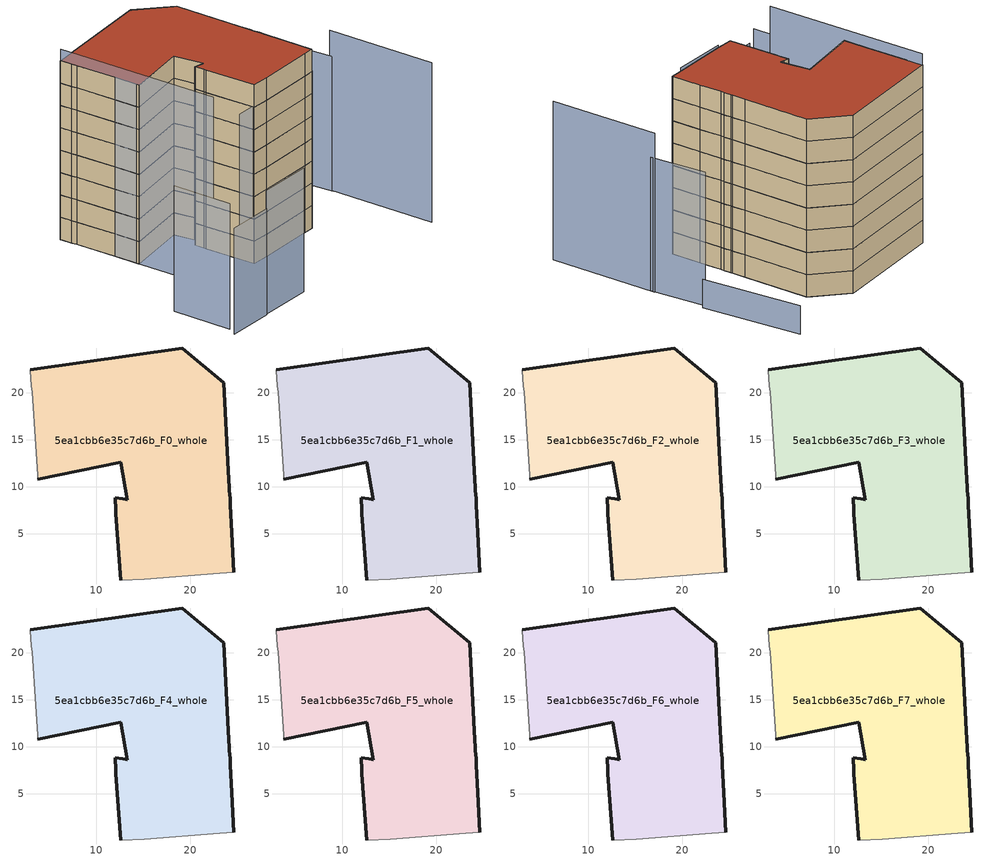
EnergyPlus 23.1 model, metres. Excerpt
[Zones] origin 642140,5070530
5ea1cbb6e35c7d6b_F0_whole
 floor ground (EU_floor_Construction): 24.62,0.92 24.42,5.12 24.22,8.12 24.22,8.72 24.12,9.62 24.12,9.92 24.02,11.72 23.52,21.03 19.12,24.74 3.01,22.44 3.01,22.34 3.11,20.74 3.21,20.04 3.61,14.43 3.81,11.23 3.81,10.83 12.61,12.63 13.31,8.62 12.81,8.72 12.01,8.83 12.11,7.52 12.11,7.12 12.61,0.12 15.11,0.22 23.12,0.82 z0
 wall outside (EU_wall_Construction): 12.61,0.12 12.11,7.12 12.11,7.52 12.01,8.83 12.81,8.72 13.31,8.62 12.61,12.63 3.81,10.83 / 3.01,22.44 19.12,24.74 23.52,21.03 24.02,11.72 24.12,9.92 24.12,9.62 24.22,8.72 24.22,8.12 24.42,5.12 24.62,0.92 z0:3
 wall adiabatic (EU_wall_Construction): 24.62,0.92 23.12,0.82 15.11,0.22 12.61,0.12 / 3.81,10.83 3.81,11.23 3.61,14.43 3.21,20.04 3.11,20.74 3.01,22.34 3.01,22.44 z0:3
5ea1cbb6e35c7d6b_F1_whole
 floor to 5ea1cbb6e35c7d6b_F0_whole (EU_floor_Construction): 24.62,0.92 24.42,5.12 24.22,8.12 24.22,8.72 24.12,9.62 24.12,9.92 24.02,11.72 23.52,21.03 19.12,24.74 3.01,22.44 3.01,22.34 3.11,20.74 3.21,20.04 3.61,14.43 3.8,11.23 3.8,10.83 12.61,12.63 13.31,8.62 12.81,8.72 12.01,8.83 12.11,7.52 12.11,7.12 12.61,0.12 15.11,0.22 23.12,0.82 z3
 wall outside (EU_wall_Construction): 12.61,0.12 12.11,7.12 12.11,7.52 12.01,8.83 12.81,8.72 13.31,8.62 12.61,12.63 3.81,10.83 / 3.01,22.44 19.12,24.74 23.52,21.03 24.02,11.72 24.12,9.92 24.12,9.62 24.22,8.72 24.22,8.12 24.42,5.12 24.62,0.92 z3:6
 wall adiabatic (EU_wall_Construction): 24.62,0.92 23.12,0.82 15.11,0.22 12.61,0.12 / 3.81,10.83 3.81,11.23 3.61,14.43 3.21,20.04 3.11,20.74 3.01,22.34 3.01,22.44 z3:6
5ea1cbb6e35c7d6b_F2_whole
 floor to 5ea1cbb6e35c7d6b_F1_whole (EU_floor_Construction): 24.62,0.92 24.42,5.12 24.22,8.12 24.22,8.72 24.12,9.62 24.12,9.92 24.02,11.72 23.52,21.03 19.12,24.74 3.01,22.44 3.01,22.34 3.11,20.74 3.21,20.04 3.61,14.43 3.8,11.23 3.8,10.83 12.61,12.63 13.31,8.62 12.81,8.72 12.01,8.83 12.11,7.52 12.11,7.12 12.61,0.12 15.11,0.22 23.12,0.82 z6
 wall outside (EU_wall_Construction): 12.61,0.12 12.11,7.12 12.11,7.52 12.01,8.83 12.81,8.72 13.31,8.62 12.61,12.63 3.81,10.83 / 3.01,22.44 19.12,24.74 23.52,21.03 24.02,11.72 24.12,9.92 24.12,9.62 24.22,8.72 24.22,8.12 24.42,5.12 24.62,0.92 z6:9
 wall adiabatic (EU_wall_Construction): 24.62,0.92 23.12,0.82 15.11,0.22 12.61,0.12 / 3.81,10.83 3.81,11.23 3.61,14.43 3.21,20.04 3.11,20.74 3.01,22.34 3.01,22.44 z6:9
5ea1cbb6e35c7d6b_F3_whole
 floor to 5ea1cbb6e35c7d6b_F2_whole (EU_floor_Construction): 24.62,0.92 24.42,5.12 24.22,8.12 24.22,8.72 24.12,9.62 24.12,9.92 24.02,11.72 23.52,21.03 19.12,24.74 3.01,22.44 3.01,22.34 3.11,20.74 3.21,20.04 3.61,14.43 3.8,11.23 3.8,10.83 12.61,12.63 13.31,8.62 12.81,8.72 12.01,8.83 12.11,7.52 12.11,7.12 12.61,0.12 15.11,0.22 23.12,0.82 z9
 wall outside (EU_wall_Construction): 12.61,0.12 12.11,7.12 12.11,7.52 12.01,8.83 12.81,8.72 13.31,8.62 12.61,12.63 3.81,10.83 / 3.01,22.44 19.12,24.74 23.52,21.03 24.02,11.72 24.12,9.92 24.12,9.62 24.22,8.72 24.22,8.12 24.42,5.12 24.62,0.92 z9:12
 wall adiabatic (EU_wall_Construction): 24.62,0.92 23.12,0.82 15.11,0.22 12.61,0.12 / 3.81,10.83 3.81,11.23 3.61,14.43 3.21,20.04 3.11,20.74 3.01,22.34 3.01,22.44 z9:12
5ea1cbb6e35c7d6b_F4_whole
 floor to 5ea1cbb6e35c7d6b_F3_whole (EU_floor_Construction): 24.62,0.92 24.42,5.12 24.22,8.12 24.22,8.72 24.12,9.62 24.12,9.92 24.02,11.72 23.52,21.03 19.12,24.74 3.01,22.44 3.01,22.34 3.11,20.74 3.21,20.04 3.61,14.43 3.8,11.23 3.8,10.83 12.61,12.63 13.31,8.62 12.81,8.72 12.01,8.83 12.11,7.52 12.11,7.12 12.61,0.12 15.11,0.22 23.12,0.82 z12
 wall outside (EU_wall_Construction): 12.61,0.12 12.11,7.12 12.11,7.52 12.01,8.83 12.81,8.72 13.31,8.62 12.61,12.63 3.81,10.83 / 3.01,22.44 19.12,24.74 23.52,21.03 24.02,11.72 24.12,9.92 24.12,9.62 24.22,8.72 24.22,8.12 24.42,5.12 24.62,0.92 z12:15
 wall adiabatic (EU_wall_Construction): 24.62,0.92 23.12,0.82 15.11,0.22 12.61,0.12 / 3.81,10.83 3.81,11.23 3.61,14.43 3.21,20.04 3.11,20.74 3.01,22.34 3.01,22.44 z12:15
5ea1cbb6e35c7d6b_F5_whole
 floor to 5ea1cbb6e35c7d6b_F4_whole (EU_floor_Construction): 24.62,0.92 24.42,5.12 24.22,8.12 24.22,8.72 24.12,9.62 24.12,9.92 24.02,11.72 23.52,21.03 19.12,24.74 3.01,22.44 3.01,22.34 3.11,20.74 3.21,20.04 3.61,14.43 3.8,11.23 3.8,10.83 12.61,12.63 13.31,8.62 12.81,8.72 12.01,8.83 12.11,7.52 12.11,7.12 12.61,0.12 15.11,0.22 23.12,0.82 z15
 wall outside (EU_wall_Construction): 12.61,0.12 12.11,7.12 12.11,7.52 12.01,8.83 12.81,8.72 13.31,8.62 12.61,12.63 3.81,10.83 / 3.01,22.44 19.12,24.74 23.52,21.03 24.02,11.72 24.12,9.92 24.12,9.62 24.22,8.72 24.22,8.12 24.42,5.12 24.62,0.92 z15:18
 wall adiabatic (EU_wall_Construction): 24.62,0.92 23.12,0.82 15.11,0.22 12.61,0.12 / 3.81,10.83 3.81,11.23 3.61,14.43 3.21,20.04 3.11,20.74 3.01,22.34 3.01,22.44 z15:18
5ea1cbb6e35c7d6b_F6_whole
 floor to 5ea1cbb6e35c7d6b_F5_whole (EU_floor_Construction): 24.62,0.92 24.42,5.12 24.22,8.12 24.22,8.72 24.12,9.62 24.12,9.92 24.02,11.72 23.52,21.03 19.12,24.74 3.01,22.44 3.01,22.34 3.11,20.74 3.21,20.04 3.61,14.43 3.8,11.23 3.8,10.83 12.61,12.63 13.31,8.62 12.81,8.72 12.01,8.83 12.11,7.52 12.11,7.12 12.61,0.12 15.11,0.22 23.12,0.82 z18
 wall outside (EU_wall_Construction): 12.61,0.12 12.11,7.12 12.11,7.52 12.01,8.83 12.81,8.72 13.31,8.62 12.61,12.63 3.81,10.83 / 3.01,22.44 19.12,24.74 23.52,21.03 24.02,11.72 24.12,9.92 24.12,9.62 24.22,8.72 24.22,8.12 24.42,5.12 24.62,0.92 z18:21
 wall adiabatic (EU_wall_Construction): 24.62,0.92 23.12,0.82 15.11,0.22 12.61,0.12 / 3.81,10.83 3.81,11.23 3.61,14.43 3.21,20.04 3.11,20.74 3.01,22.34 3.01,22.44 z18:21
5ea1cbb6e35c7d6b_F7_whole
 floor to 5ea1cbb6e35c7d6b_F6_whole (EU_floor_Construction): 24.62,0.92 24.42,5.12 24.22,8.12 24.22,8.72 24.12,9.62 24.12,9.92 24.02,11.72 23.52,21.03 19.12,24.74 3.01,22.44 3.01,22.34 3.11,20.74 3.21,20.04 3.61,14.43 3.8,11.23 3.8,10.83 12.61,12.63 13.31,8.62 12.81,8.72 12.01,8.83 12.11,7.52 12.11,7.12 12.61,0.12 15.11,0.22 23.12,0.82 z21
 wall outside (EU_wall_Construction): 12.61,0.12 12.11,7.12 12.11,7.52 12.01,8.83 12.81,8.72 13.31,8.62 12.61,12.63 3.81,10.83 / 3.01,22.44 19.12,24.74 23.52,21.03 24.02,11.72 24.12,9.92 24.12,9.62 24.22,8.72 24.22,8.12 24.42,5.12 24.62,0.92 z21:24
 wall adiabatic (EU_wall_Construction): 24.62,0.92 23.12,0.82 15.11,0.22 12.61,0.12 / 3.81,10.83 3.81,11.23 3.61,14.43 3.21,20.04 3.11,20.74 3.01,22.34 3.01,22.44 z21:24
 roof outside (EU_roof_Construction): 23.52,21.03 24.02,11.72 24.12,9.92 24.12,9.62 24.22,8.72 24.22,8.12 24.42,5.12 24.62,0.92 23.12,0.82 15.11,0.22 12.61,0.12 12.11,7.12 12.11,7.52 12.01,8.83 12.81,8.72 13.31,8.62 12.61,12.63 3.81,10.83 3.81,11.23 3.61,14.43 3.21,20.04 3.11,20.74 3.01,22.34 3.01,22.44 19.12,24.74 z24
shading: 2.78,-9.79 10.45,-9.39 z0:16.6; 9.9,0.15 24.67,0.92 z0:21.1; 35,-9.25 34.11,5.89 z0:21.4; -3.83,-10.22 2.8,-9.89 z0:14.2; -3.52,-0.67 -3.11,-8.98 z0:16.8; 3.11,22.44 4.52,-0.19 z0:25.5; 34.16,5.36 33.15,13.05 z0:18; 33.73,13.12 31.93,26.87 z0:3.8
[Building]
EU S2 Campaign: North Axis=0; Terrain=City; Solar Distribution=FullExterior
[Site:Location]
Lyon-Bron: Latitude=45.75; Longitude=5; Time Zone=1; Elevation=198
[SizingPeriod:WeatherFileDays]
AnnualSizingPeriod: Begin Month=1; Begin Day of Month=1; End Month=12; End Day of Month=31; Day of Week for Start Day=Monday; Use Weather File Daylight Saving Period=No; Use Weather File Rain and Snow Indicators=No
[MATERIAL]
EU_InternalMass_Material: Roughness=MediumRough; Thickness=0.1; Conductivity=1; Density=1800; Specific Heat=900; Thermal Absorptance=0.9; Solar Absorptance=0.7; Visible Absorptance=0.7
[MATERIAL:NOMASS] Roughness=MediumRough; Thermal Absorptance=0.9; Solar Absorptance=0.7; Visible Absorptance=0.7
Name | Thermal Resistance
EU_wall_NoMass | 1.97775
EU_roof_NoMass | 1.81626
EU_floor_NoMass | 1.84812
[CONSTRUCTION]
EU_wall_Construction: EU_wall_NoMass
EU_roof_Construction: EU_roof_NoMass
EU_floor_Construction: EU_floor_NoMass
EU_InternalMass_Construction: EU_InternalMass_Material
[ZONE] Type=1; Multiplier=1; Ceiling Height=autocalculate; Floor Area=autocalculate; Part of Total Floor Area=Yes
Name | Volume
5ea1cbb6e35c7d6b_F0_whole | 1114.11
5ea1cbb6e35c7d6b_F1_whole; 5ea1cbb6e35c7d6b_F2_whole; 5ea1cbb6e35c7d6b_F3_whole; 5ea1cbb6e35c7d6b_F4_whole; 5ea1cbb6e35c7d6b_F5_whole; 5ea1cbb6e35c7d6b_F6_whole; 5ea1cbb6e35c7d6b_F7_whole | 1114.1
[INTERNALMASS] Construction=EU_InternalMass_Construction; Surface Area=371.375
Name | Zone or ZoneList
5ea1cbb6e35c7d6b_F0_whole_EU_InternalMass | 5ea1cbb6e35c7d6b_F0_whole
5ea1cbb6e35c7d6b_F1_whole_EU_InternalMass | 5ea1cbb6e35c7d6b_F1_whole
5ea1cbb6e35c7d6b_F2_whole_EU_InternalMass | 5ea1cbb6e35c7d6b_F2_whole
5ea1cbb6e35c7d6b_F3_whole_EU_InternalMass | 5ea1cbb6e35c7d6b_F3_whole
5ea1cbb6e35c7d6b_F4_whole_EU_InternalMass | 5ea1cbb6e35c7d6b_F4_whole
5ea1cbb6e35c7d6b_F5_whole_EU_InternalMass | 5ea1cbb6e35c7d6b_F5_whole
5ea1cbb6e35c7d6b_F6_whole_EU_InternalMass | 5ea1cbb6e35c7d6b_F6_whole
5ea1cbb6e35c7d6b_F7_whole_EU_InternalMass | 5ea1cbb6e35c7d6b_F7_whole
[OTHEREQUIPMENT] Fuel Type=Electricity; Design Level Calculation Method=Watts/Area; Power per Zone Floor Area=1; Fraction Latent=0; Fraction Radiant=0; Fraction Lost=0; Carbon Dioxide Generation Rate=0; EndUse Subcategory=EU_Step8_InternalGains
Name | Zone or ZoneList or Space or SpaceList | Schedule
EU_Step8_InternalGain_5ea1cbb6e35c7d6b_F0_whole_f000 | 5ea1cbb6e35c7d6b_F0_whole | EU_Step8_GainSchedule_5ea1cbb6e35c7d6b_F0_whole_f000
EU_Step8_InternalGain_5ea1cbb6e35c7d6b_F1_whole_f000 | 5ea1cbb6e35c7d6b_F1_whole | EU_Step8_GainSchedule_5ea1cbb6e35c7d6b_F1_whole_f000
EU_Step8_InternalGain_5ea1cbb6e35c7d6b_F2_whole_f000 | 5ea1cbb6e35c7d6b_F2_whole | EU_Step8_GainSchedule_5ea1cbb6e35c7d6b_F2_whole_f000
EU_Step8_InternalGain_5ea1cbb6e35c7d6b_F3_whole_f000 | 5ea1cbb6e35c7d6b_F3_whole | EU_Step8_GainSchedule_5ea1cbb6e35c7d6b_F3_whole_f000
EU_Step8_InternalGain_5ea1cbb6e35c7d6b_F4_whole_f000 | 5ea1cbb6e35c7d6b_F4_whole | EU_Step8_GainSchedule_5ea1cbb6e35c7d6b_F4_whole_f000
EU_Step8_InternalGain_5ea1cbb6e35c7d6b_F5_whole_f000 | 5ea1cbb6e35c7d6b_F5_whole | EU_Step8_GainSchedule_5ea1cbb6e35c7d6b_F5_whole_f000
EU_Step8_InternalGain_5ea1cbb6e35c7d6b_F6_whole_f000 | 5ea1cbb6e35c7d6b_F6_whole | EU_Step8_GainSchedule_5ea1cbb6e35c7d6b_F6_whole_f000
EU_Step8_InternalGain_5ea1cbb6e35c7d6b_F7_whole_f000 | 5ea1cbb6e35c7d6b_F7_whole | EU_Step8_GainSchedule_5ea1cbb6e35c7d6b_F7_whole_f000
[ZONEVENTILATION:DESIGNFLOWRATE] Schedule=EU_AlwaysOn; Design Flow Rate Calculation Method=AirChanges/Hour; Air Changes per Hour=0.759424; Ventilation Type=Natural; Fan Pressure Rise=0; Fan Total Efficiency=1; Constant Term Coefficient=1; Temperature Term Coefficient=0; Velocity Term Coefficient=0; Velocity Squared Term Coefficient=0; Minimum Indoor Temperature=-100; Maximum Indoor Temperature=100; Delta Temperature=-100; Minimum Outdoor Temperature=-100; Maximum Outdoor Temperature=100; Maximum Wind Speed=40
Name | Zone or ZoneList or Space or SpaceList
EU_ConstantAir_5ea1cbb6e35c7d6b_F0_whole | 5ea1cbb6e35c7d6b_F0_whole
EU_ConstantAir_5ea1cbb6e35c7d6b_F1_whole | 5ea1cbb6e35c7d6b_F1_whole
EU_ConstantAir_5ea1cbb6e35c7d6b_F2_whole | 5ea1cbb6e35c7d6b_F2_whole
EU_ConstantAir_5ea1cbb6e35c7d6b_F3_whole | 5ea1cbb6e35c7d6b_F3_whole
EU_ConstantAir_5ea1cbb6e35c7d6b_F4_whole | 5ea1cbb6e35c7d6b_F4_whole
EU_ConstantAir_5ea1cbb6e35c7d6b_F5_whole | 5ea1cbb6e35c7d6b_F5_whole
EU_ConstantAir_5ea1cbb6e35c7d6b_F6_whole | 5ea1cbb6e35c7d6b_F6_whole
EU_ConstantAir_5ea1cbb6e35c7d6b_F7_whole | 5ea1cbb6e35c7d6b_F7_whole
[HVACTEMPLATE:THERMOSTAT] Constant Heating Setpoint=20; Constant Cooling Setpoint=50
EU_HeatOnly_5ea1cbb6e35c7d6b_F0_whole; EU_HeatOnly_5ea1cbb6e35c7d6b_F1_whole; EU_HeatOnly_5ea1cbb6e35c7d6b_F2_whole; EU_HeatOnly_5ea1cbb6e35c7d6b_F3_whole; EU_HeatOnly_5ea1cbb6e35c7d6b_F4_whole; EU_HeatOnly_5ea1cbb6e35c7d6b_F5_whole; EU_HeatOnly_5ea1cbb6e35c7d6b_F6_whole; EU_HeatOnly_5ea1cbb6e35c7d6b_F7_whole
[HVACTEMPLATE:ZONE:IDEALLOADSAIRSYSTEM] System Availability Schedule=EU_AlwaysOn; Maximum Heating Supply Air Temperature=50; Minimum Cooling Supply Air Temperature=13; Maximum Heating Supply Air Humidity Ratio=0.0156; Minimum Cooling Supply Air Humidity Ratio=0.0077; Heating Limit=NoLimit; Cooling Limit=NoLimit; Heating Availability Schedule=EU_AlwaysOn; Cooling Availability Schedule=EU_CoolingOff; Dehumidification Control Type=ConstantSensibleHeatRatio; Cooling Sensible Heat Ratio=0.7; Dehumidification Setpoint=60; Humidification Control Type=None; Humidification Setpoint=30; Outdoor Air Method=None; Outdoor Air Flow Rate per Person=0.00944; Outdoor Air Flow Rate per Zone Floor Area=0; Outdoor Air Flow Rate per Zone=0; Demand Controlled Ventilation Type=None; Outdoor Air Economizer Type=NoEconomizer; Heat Recovery Type=None; Sensible Heat Recovery Effectiveness=0.7; Latent Heat Recovery Effectiveness=0.65
Name | Template Thermostat
5ea1cbb6e35c7d6b_F0_whole | EU_HeatOnly_5ea1cbb6e35c7d6b_F0_whole
5ea1cbb6e35c7d6b_F1_whole | EU_HeatOnly_5ea1cbb6e35c7d6b_F1_whole
5ea1cbb6e35c7d6b_F2_whole | EU_HeatOnly_5ea1cbb6e35c7d6b_F2_whole
5ea1cbb6e35c7d6b_F3_whole | EU_HeatOnly_5ea1cbb6e35c7d6b_F3_whole
5ea1cbb6e35c7d6b_F4_whole | EU_HeatOnly_5ea1cbb6e35c7d6b_F4_whole
5ea1cbb6e35c7d6b_F5_whole | EU_HeatOnly_5ea1cbb6e35c7d6b_F5_whole
5ea1cbb6e35c7d6b_F6_whole | EU_HeatOnly_5ea1cbb6e35c7d6b_F6_whole
5ea1cbb6e35c7d6b_F7_whole | EU_HeatOnly_5ea1cbb6e35c7d6b_F7_whole
[SIZING:ZONE] Zone Cooling Design Supply Air Temperature Input Method=SupplyAirTemperature; Zone Cooling Design Supply Air Temperature=13; Zone Heating Design Supply Air Temperature Input Method=SupplyAirTemperature; Zone Heating Design Supply Air Temperature=50; Zone Cooling Design Supply Air Humidity Ratio=0.008; Zone Heating Design Supply Air Humidity Ratio=0.008; Cooling Design Air Flow Method=DesignDay; Cooling Design Air Flow Rate=0; Cooling Minimum Air Flow per Zone Floor Area=0.000762; Cooling Minimum Air Flow=0; Cooling Minimum Air Flow Fraction=0.2; Heating Design Air Flow Method=DesignDay; Heating Design Air Flow Rate=0; Heating Maximum Air Flow per Zone Floor Area=0.002032; Heating Maximum Air Flow=0.141576; Heating Maximum Air Flow Fraction=0.3; Account for Dedicated Outdoor Air System=No; Dedicated Outdoor Air System Control Strategy=NeutralSupplyAir; Dedicated Outdoor Air Low Setpoint Temperature for Design=autosize; Dedicated Outdoor Air High Setpoint Temperature for Design=autosize; Zone Load Sizing Method=Sensible Load Only No Latent Load; Zone Latent Cooling Design Supply Air Humidity Ratio Input Method=HumidityRatioDifference; Zone Cooling Design Supply Air Humidity Ratio Difference=0.005; Zone Latent Heating Design Supply Air Humidity Ratio Input Method=HumidityRatioDifference; Zone Humidification Design Supply Air Humidity Ratio Difference=0.005
5ea1cbb6e35c7d6b_F0_whole; 5ea1cbb6e35c7d6b_F1_whole; 5ea1cbb6e35c7d6b_F2_whole; 5ea1cbb6e35c7d6b_F3_whole; 5ea1cbb6e35c7d6b_F4_whole; 5ea1cbb6e35c7d6b_F5_whole; 5ea1cbb6e35c7d6b_F6_whole; 5ea1cbb6e35c7d6b_F7_whole
[SCHEDULE:CONSTANT]
Name | Hourly Value
EU_AlwaysOn | 1
EU_CoolingOff | 0
[SCHEDULE:FILE] Column Number=1; Rows to Skip at Top=0; Number of Hours of Data=8760; Column Separator=Comma; Interpolate to Timestep=No; Minutes per Item=60; Adjust Schedule for Daylight Savings=Yes
Name | File
EU_Step8_GainSchedule_5ea1cbb6e35c7d6b_F0_whole_f000 | ../../schedules/5ea1cbb6e35c7d6b/5ea1cbb6e35c7d6b_F0_whole_f000_gain.csv
EU_Step8_GainSchedule_5ea1cbb6e35c7d6b_F1_whole_f000 | ../../schedules/5ea1cbb6e35c7d6b/5ea1cbb6e35c7d6b_F1_whole_f000_gain.csv
EU_Step8_GainSchedule_5ea1cbb6e35c7d6b_F2_whole_f000 | ../../schedules/5ea1cbb6e35c7d6b/5ea1cbb6e35c7d6b_F2_whole_f000_gain.csv
EU_Step8_GainSchedule_5ea1cbb6e35c7d6b_F3_whole_f000 | ../../schedules/5ea1cbb6e35c7d6b/5ea1cbb6e35c7d6b_F3_whole_f000_gain.csv
EU_Step8_GainSchedule_5ea1cbb6e35c7d6b_F4_whole_f000 | ../../schedules/5ea1cbb6e35c7d6b/5ea1cbb6e35c7d6b_F4_whole_f000_gain.csv
EU_Step8_GainSchedule_5ea1cbb6e35c7d6b_F5_whole_f000 | ../../schedules/5ea1cbb6e35c7d6b/5ea1cbb6e35c7d6b_F5_whole_f000_gain.csv
EU_Step8_GainSchedule_5ea1cbb6e35c7d6b_F6_whole_f000 | ../../schedules/5ea1cbb6e35c7d6b/5ea1cbb6e35c7d6b_F6_whole_f000_gain.csv
EU_Step8_GainSchedule_5ea1cbb6e35c7d6b_F7_whole_f000 | ../../schedules/5ea1cbb6e35c7d6b/5ea1cbb6e35c7d6b_F7_whole_f000_gain.csv
